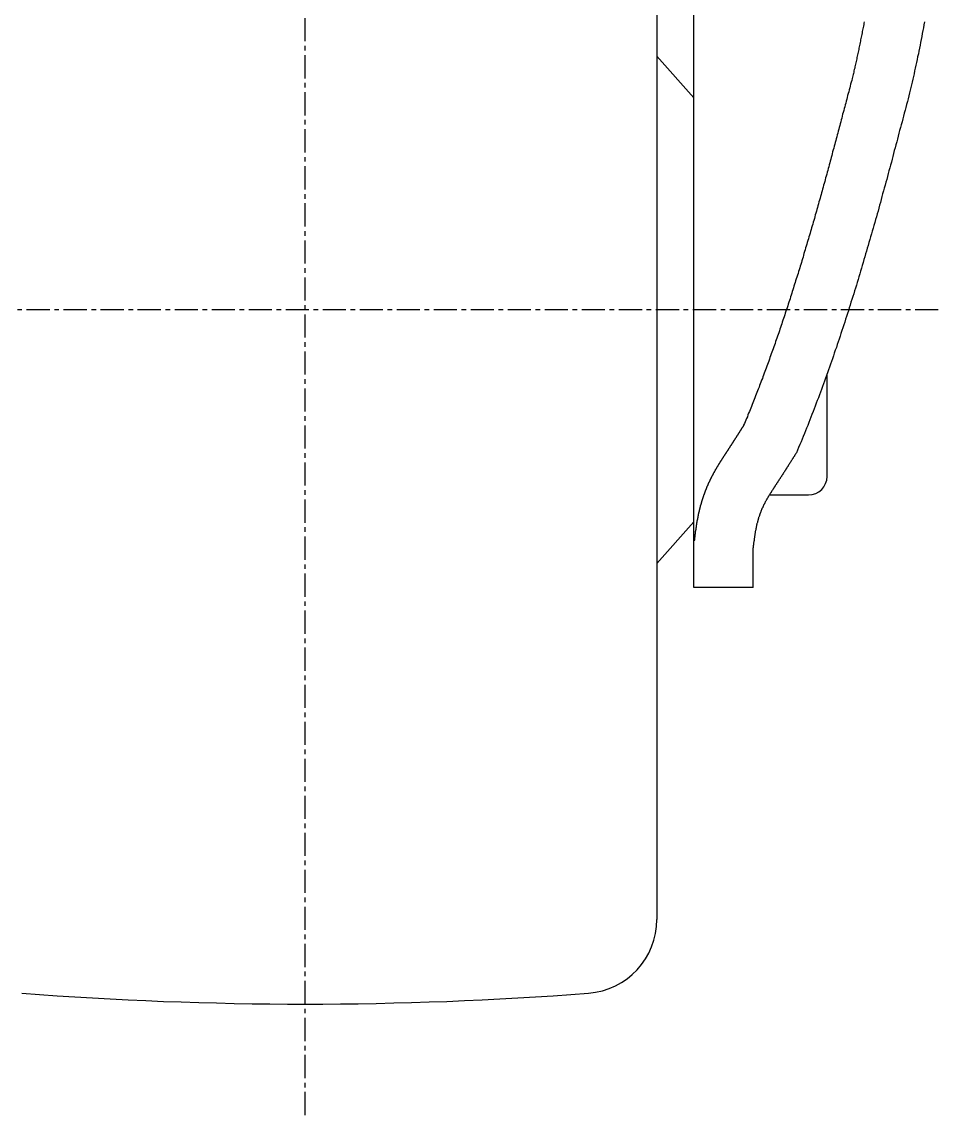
# Model space of a CAD drawing. Extents: x -2951 to -2664, y -670 to -222.
# Drawn here: x -2923.5 to -2874, y -511.7 to -452.6 of the extents above; entities that cross this region are included whole.
import ezdxf

# ---------------------------------------------------------------- set-up
doc = ezdxf.new("R2010")
doc.units = 0
doc.linetypes.add('CENTER', pattern=[2, 1.25, -0.25, 0.25, -0.25])
doc.layers.get('0').update_dxf_attribs({"linetype": 'CONTINUOUS'})
doc.layers.add('CENTER', color=1, linetype='CENTER')

msp = doc.modelspace()

# ---------------------------------------------------------------- linework, layer by layer
at = {"color": 7, "linetype": 'CONTINUOUS'}
for p, q in [((-2887.211, -483.196), (-2887.211, -403.796)), ((-2889.211, -435.271), (-2889.211, -501.121)), ((-2889.211, -454.496), (-2887.211, -456.746)), ((-2880.011, -477.196), (-2880.011, -471.655)), ((-2883.011, -478.196), (-2881.011, -478.196)), ((-2889.211, -481.896), (-2887.211, -479.646)), ((-2884.011, -483.196), (-2884.011, -481.056)), ((-2884.011, -483.196), (-2887.211, -483.196))]:
    msp.add_line(p, q, dxfattribs=at)
for points in [[(-2878, -452.641, 0), (-2878.02, -452.718, 0), (-2878.03, -452.794, 0), (-2878.05, -452.87, 0), (-2878.06, -452.946, 0), (-2878.08, -453.021, 0), (-2878.09, -453.097, 0), (-2878.11, -453.172, 0), (-2878.12, -453.247, 0), (-2878.14, -453.322, 0), (-2878.15, -453.397, 0), (-2878.17, -453.472, 0), (-2878.18, -453.547, 0), (-2878.2, -453.621, 0), (-2878.21, -453.695, 0), (-2878.23, -453.769, 0), (-2878.24, -453.843, 0), (-2878.26, -453.917, 0), (-2878.27, -453.991, 0), (-2878.29, -454.064, 0), (-2878.3, -454.137, 0), (-2878.32, -454.21, 0), (-2878.33, -454.283, 0), (-2878.35, -454.356, 0), (-2878.36, -454.429, 0), (-2878.38, -454.501, 0), (-2878.4, -454.573, 0), (-2878.41, -454.645, 0), (-2878.43, -454.717, 0), (-2878.44, -454.789, 0), (-2878.46, -454.86, 0), (-2878.48, -454.932, 0), (-2878.49, -455.003, 0), (-2878.51, -455.074, 0), (-2878.52, -455.145, 0), (-2878.54, -455.215, 0), (-2878.56, -455.286, 0), (-2878.57, -455.356, 0), (-2878.59, -455.426, 0), (-2878.61, -455.496, 0), (-2878.62, -455.566, 0), (-2878.64, -455.636, 0), (-2878.66, -455.705, 0)], [(-2874.75, -452.638, 0), (-2874.78, -452.799, 0), (-2874.81, -452.96, 0), (-2874.84, -453.12, 0), (-2874.87, -453.279, 0), (-2874.9, -453.438, 0), (-2874.93, -453.596, 0), (-2874.96, -453.753, 0), (-2874.99, -453.91, 0), (-2875.02, -454.067, 0), (-2875.05, -454.223, 0), (-2875.08, -454.378, 0), (-2875.12, -454.533, 0), (-2875.15, -454.687, 0), (-2875.18, -454.84, 0), (-2875.21, -454.993, 0), (-2875.25, -455.145, 0), (-2875.28, -455.297, 0), (-2875.31, -455.447, 0), (-2875.35, -455.598, 0), (-2875.38, -455.747, 0), (-2875.41, -455.896, 0), (-2875.45, -456.045, 0), (-2875.48, -456.192, 0), (-2875.52, -456.339, 0), (-2875.55, -456.486, 0)], [(-2878.66, -455.705, 0), (-2878.68, -455.807, 0), (-2878.71, -455.909, 0), (-2878.74, -456.011, 0), (-2878.76, -456.113, 0), (-2878.79, -456.215, 0), (-2878.82, -456.317, 0), (-2878.84, -456.419, 0), (-2878.87, -456.521, 0), (-2878.9, -456.622, 0), (-2878.92, -456.724, 0), (-2878.95, -456.826, 0), (-2878.98, -456.928, 0), (-2879, -457.029, 0), (-2879.03, -457.131, 0), (-2879.06, -457.233, 0), (-2879.08, -457.334, 0), (-2879.11, -457.436, 0), (-2879.14, -457.538, 0), (-2879.17, -457.639, 0), (-2879.19, -457.741, 0), (-2879.22, -457.842, 0), (-2879.25, -457.944, 0), (-2879.27, -458.045, 0), (-2879.3, -458.146, 0), (-2879.33, -458.248, 0), (-2879.35, -458.349, 0), (-2879.38, -458.45, 0), (-2879.41, -458.552, 0), (-2879.43, -458.653, 0), (-2879.46, -458.754, 0), (-2879.49, -458.855, 0), (-2879.52, -458.957, 0), (-2879.54, -459.058, 0), (-2879.57, -459.159, 0), (-2879.6, -459.26, 0), (-2879.62, -459.361, 0), (-2879.65, -459.462, 0), (-2879.68, -459.563, 0), (-2879.71, -459.664, 0), (-2879.73, -459.765, 0), (-2879.76, -459.865, 0), (-2879.79, -459.966, 0), (-2879.81, -460.067, 0), (-2879.84, -460.168, 0), (-2879.87, -460.268, 0), (-2879.9, -460.369, 0), (-2879.92, -460.47, 0), (-2879.95, -460.57, 0), (-2879.98, -460.671, 0), (-2880.01, -460.771, 0), (-2880.03, -460.872, 0), (-2880.06, -460.972, 0), (-2880.09, -461.073, 0), (-2880.12, -461.173, 0), (-2880.14, -461.273, 0), (-2880.17, -461.374, 0), (-2880.2, -461.474, 0), (-2880.23, -461.574, 0), (-2880.26, -461.674, 0), (-2880.28, -461.774, 0), (-2880.31, -461.874, 0), (-2880.34, -461.974, 0), (-2880.37, -462.074, 0), (-2880.39, -462.174, 0), (-2880.42, -462.274, 0), (-2880.45, -462.374, 0), (-2880.48, -462.474, 0), (-2880.51, -462.574, 0), (-2880.53, -462.674, 0), (-2880.56, -462.773, 0), (-2880.59, -462.873, 0), (-2880.62, -462.973, 0), (-2880.65, -463.072, 0), (-2880.68, -463.172, 0), (-2880.7, -463.271, 0), (-2880.73, -463.371, 0), (-2880.76, -463.47, 0), (-2880.79, -463.569, 0), (-2880.82, -463.669, 0), (-2880.85, -463.768, 0), (-2880.88, -463.867, 0), (-2880.91, -463.966, 0), (-2880.93, -464.065, 0), (-2880.96, -464.164, 0), (-2880.99, -464.263, 0), (-2881.02, -464.362, 0), (-2881.05, -464.461, 0), (-2881.08, -464.56, 0), (-2881.11, -464.659, 0), (-2881.14, -464.758, 0), (-2881.17, -464.857, 0), (-2881.2, -464.955, 0), (-2881.23, -465.054, 0), (-2881.26, -465.152, 0), (-2881.29, -465.251, 0), (-2881.31, -465.35, 0), (-2881.34, -465.448, 0), (-2881.37, -465.546, 0), (-2881.4, -465.645, 0), (-2881.43, -465.743, 0), (-2881.46, -465.841, 0), (-2881.49, -465.939, 0), (-2881.52, -466.037, 0), (-2881.55, -466.136, 0), (-2881.58, -466.234, 0), (-2881.61, -466.331, 0), (-2881.64, -466.429, 0), (-2881.68, -466.527, 0), (-2881.71, -466.625, 0), (-2881.74, -466.723, 0), (-2881.77, -466.82, 0), (-2881.8, -466.918, 0), (-2881.83, -467.016, 0), (-2881.86, -467.113, 0), (-2881.89, -467.211, 0), (-2881.92, -467.308, 0), (-2881.95, -467.405, 0), (-2881.98, -467.503, 0), (-2882.01, -467.6, 0), (-2882.05, -467.697, 0), (-2882.08, -467.794, 0), (-2882.11, -467.891, 0), (-2882.14, -467.988, 0), (-2882.17, -468.085, 0), (-2882.2, -468.182, 0), (-2882.24, -468.279, 0), (-2882.27, -468.376, 0), (-2882.3, -468.473, 0), (-2882.33, -468.569, 0), (-2882.36, -468.666, 0), (-2882.4, -468.762, 0), (-2882.43, -468.859, 0), (-2882.46, -468.955, 0), (-2882.49, -469.052, 0), (-2882.53, -469.148, 0), (-2882.56, -469.244, 0), (-2882.59, -469.34, 0), (-2882.62, -469.436, 0), (-2882.66, -469.532, 0), (-2882.69, -469.628, 0), (-2882.72, -469.724, 0), (-2882.76, -469.82, 0), (-2882.79, -469.916, 0), (-2882.82, -470.012, 0), (-2882.86, -470.107, 0), (-2882.89, -470.203, 0), (-2882.93, -470.299, 0), (-2882.96, -470.394, 0), (-2882.99, -470.489, 0), (-2883.03, -470.585, 0), (-2883.06, -470.68, 0), (-2883.1, -470.775, 0), (-2883.13, -470.87, 0), (-2883.16, -470.966, 0), (-2883.2, -471.061, 0), (-2883.23, -471.156, 0), (-2883.27, -471.25, 0), (-2883.3, -471.345, 0), (-2883.34, -471.44, 0), (-2883.37, -471.535, 0), (-2883.41, -471.629, 0), (-2883.44, -471.724, 0), (-2883.48, -471.818, 0), (-2883.51, -471.913, 0), (-2883.55, -472.007, 0), (-2883.59, -472.101, 0), (-2883.62, -472.196, 0), (-2883.66, -472.29, 0), (-2883.69, -472.384, 0), (-2883.73, -472.478, 0), (-2883.77, -472.572, 0), (-2883.8, -472.666, 0), (-2883.84, -472.759, 0), (-2883.88, -472.853, 0), (-2883.91, -472.947, 0), (-2883.95, -473.04, 0), (-2883.99, -473.134, 0), (-2884.02, -473.227, 0), (-2884.06, -473.321, 0), (-2884.1, -473.414, 0), (-2884.14, -473.507, 0), (-2884.17, -473.6, 0), (-2884.21, -473.693, 0), (-2884.25, -473.786, 0), (-2884.29, -473.879, 0), (-2884.32, -473.972, 0), (-2884.36, -474.065, 0), (-2884.4, -474.157, 0), (-2884.44, -474.25, 0), (-2884.48, -474.343, 0), (-2884.52, -474.435, 0)], [(-2875.55, -456.486, 0), (-2875.59, -456.641, 0), (-2875.63, -456.797, 0), (-2875.67, -456.953, 0), (-2875.72, -457.109, 0), (-2875.76, -457.265, 0), (-2875.8, -457.42, 0), (-2875.84, -457.576, 0), (-2875.88, -457.732, 0), (-2875.92, -457.888, 0), (-2875.96, -458.044, 0), (-2876, -458.199, 0), (-2876.04, -458.355, 0), (-2876.09, -458.511, 0), (-2876.13, -458.666, 0), (-2876.17, -458.822, 0), (-2876.21, -458.978, 0), (-2876.25, -459.134, 0), (-2876.29, -459.289, 0), (-2876.33, -459.445, 0), (-2876.38, -459.6, 0), (-2876.42, -459.756, 0), (-2876.46, -459.912, 0), (-2876.5, -460.067, 0), (-2876.54, -460.223, 0), (-2876.58, -460.378, 0), (-2876.63, -460.534, 0), (-2876.67, -460.689, 0), (-2876.71, -460.844, 0), (-2876.75, -461, 0), (-2876.79, -461.155, 0), (-2876.84, -461.311, 0), (-2876.88, -461.466, 0), (-2876.92, -461.621, 0), (-2876.96, -461.776, 0), (-2877.01, -461.932, 0), (-2877.05, -462.087, 0), (-2877.09, -462.242, 0), (-2877.13, -462.397, 0), (-2877.18, -462.552, 0), (-2877.22, -462.707, 0), (-2877.26, -462.862, 0), (-2877.31, -463.017, 0), (-2877.35, -463.172, 0), (-2877.39, -463.327, 0), (-2877.44, -463.481, 0), (-2877.48, -463.636, 0), (-2877.53, -463.791, 0), (-2877.57, -463.945, 0), (-2877.61, -464.1, 0), (-2877.66, -464.255, 0), (-2877.7, -464.409, 0), (-2877.75, -464.564, 0), (-2877.79, -464.718, 0), (-2877.84, -464.872, 0), (-2877.88, -465.027, 0), (-2877.93, -465.181, 0), (-2877.97, -465.335, 0), (-2878.02, -465.489, 0), (-2878.06, -465.643, 0), (-2878.11, -465.797, 0), (-2878.15, -465.951, 0), (-2878.2, -466.105, 0), (-2878.25, -466.259, 0), (-2878.29, -466.412, 0), (-2878.34, -466.566, 0), (-2878.39, -466.72, 0), (-2878.43, -466.873, 0), (-2878.48, -467.027, 0), (-2878.53, -467.18, 0), (-2878.57, -467.333, 0), (-2878.62, -467.487, 0), (-2878.67, -467.64, 0), (-2878.72, -467.793, 0), (-2878.77, -467.946, 0), (-2878.81, -468.099, 0), (-2878.86, -468.252, 0), (-2878.91, -468.405, 0), (-2878.96, -468.557, 0), (-2879.01, -468.71, 0), (-2879.06, -468.863, 0), (-2879.11, -469.015, 0), (-2879.16, -469.168, 0), (-2879.21, -469.32, 0), (-2879.26, -469.472, 0), (-2879.31, -469.624, 0), (-2879.36, -469.776, 0), (-2879.41, -469.928, 0), (-2879.46, -470.08, 0), (-2879.51, -470.232, 0), (-2879.57, -470.384, 0), (-2879.62, -470.535, 0), (-2879.67, -470.687, 0), (-2879.72, -470.838, 0), (-2879.78, -470.989, 0), (-2879.83, -471.141, 0), (-2879.88, -471.292, 0), (-2879.94, -471.443, 0), (-2879.99, -471.594, 0), (-2880.04, -471.745, 0), (-2880.1, -471.895, 0), (-2880.15, -472.046, 0), (-2880.21, -472.196, 0), (-2880.26, -472.347, 0), (-2880.32, -472.497, 0), (-2880.37, -472.647, 0), (-2880.43, -472.798, 0), (-2880.48, -472.948, 0), (-2880.54, -473.097, 0), (-2880.6, -473.247, 0), (-2880.65, -473.397, 0), (-2880.71, -473.546, 0), (-2880.77, -473.696, 0), (-2880.83, -473.845, 0), (-2880.89, -473.994, 0), (-2880.94, -474.143, 0), (-2881, -474.292, 0), (-2881.06, -474.441, 0), (-2881.12, -474.59, 0), (-2881.18, -474.739, 0), (-2881.24, -474.887, 0), (-2881.3, -475.035, 0), (-2881.36, -475.184, 0), (-2881.42, -475.332, 0), (-2881.49, -475.48, 0), (-2881.55, -475.628, 0), (-2881.61, -475.775, 0), (-2881.67, -475.923, 0)], [(-2884.52, -474.435, 0), (-2884.52, -474.442, 0), (-2884.53, -474.449, 0), (-2884.53, -474.457, 0), (-2884.54, -474.464, 0), (-2884.54, -474.471, 0), (-2884.54, -474.478, 0), (-2884.55, -474.485, 0), (-2884.55, -474.492, 0), (-2884.56, -474.5, 0), (-2884.56, -474.507, 0), (-2884.57, -474.514, 0), (-2884.57, -474.521, 0), (-2884.58, -474.528, 0), (-2884.58, -474.535, 0), (-2884.59, -474.542, 0), (-2884.59, -474.549, 0), (-2884.59, -474.557, 0), (-2884.6, -474.564, 0), (-2884.6, -474.571, 0), (-2884.61, -474.578, 0), (-2884.61, -474.585, 0), (-2884.62, -474.592, 0), (-2884.62, -474.599, 0), (-2884.63, -474.606, 0), (-2884.63, -474.614, 0), (-2884.63, -474.621, 0), (-2884.64, -474.628, 0), (-2884.64, -474.635, 0), (-2884.65, -474.642, 0), (-2884.65, -474.649, 0), (-2884.66, -474.656, 0), (-2884.66, -474.663, 0), (-2884.67, -474.671, 0), (-2884.67, -474.678, 0), (-2884.68, -474.685, 0), (-2884.68, -474.692, 0), (-2884.68, -474.699, 0), (-2884.69, -474.706, 0), (-2884.69, -474.713, 0), (-2884.7, -474.72, 0), (-2884.7, -474.727, 0), (-2884.71, -474.734, 0), (-2884.71, -474.742, 0), (-2884.72, -474.749, 0), (-2884.72, -474.756, 0), (-2884.72, -474.763, 0), (-2884.73, -474.77, 0), (-2884.73, -474.777, 0), (-2884.74, -474.784, 0), (-2884.74, -474.791, 0), (-2884.75, -474.798, 0), (-2884.75, -474.805, 0), (-2884.76, -474.812, 0), (-2884.76, -474.819, 0), (-2884.77, -474.827, 0), (-2884.77, -474.834, 0), (-2884.77, -474.841, 0), (-2884.78, -474.848, 0), (-2884.78, -474.855, 0), (-2884.79, -474.862, 0), (-2884.79, -474.869, 0), (-2884.8, -474.876, 0), (-2884.8, -474.883, 0), (-2884.81, -474.89, 0), (-2884.81, -474.897, 0), (-2884.81, -474.904, 0), (-2884.82, -474.911, 0), (-2884.82, -474.918, 0), (-2884.83, -474.925, 0), (-2884.83, -474.933, 0), (-2884.84, -474.94, 0), (-2884.84, -474.947, 0), (-2884.85, -474.954, 0), (-2884.85, -474.961, 0), (-2884.86, -474.968, 0), (-2884.86, -474.975, 0), (-2884.86, -474.982, 0), (-2884.87, -474.989, 0), (-2884.87, -474.996, 0), (-2884.88, -475.003, 0), (-2884.88, -475.01, 0), (-2884.89, -475.017, 0), (-2884.89, -475.024, 0), (-2884.9, -475.031, 0), (-2884.9, -475.038, 0), (-2884.9, -475.045, 0), (-2884.91, -475.052, 0), (-2884.91, -475.059, 0), (-2884.92, -475.066, 0), (-2884.92, -475.073, 0), (-2884.93, -475.08, 0), (-2884.93, -475.087, 0), (-2884.94, -475.094, 0), (-2884.94, -475.101, 0), (-2884.94, -475.108, 0), (-2884.95, -475.115, 0), (-2884.95, -475.122, 0), (-2884.96, -475.129, 0), (-2884.96, -475.136, 0), (-2884.97, -475.143, 0), (-2884.97, -475.151, 0), (-2884.98, -475.158, 0), (-2884.98, -475.165, 0), (-2884.99, -475.172, 0), (-2884.99, -475.179, 0), (-2884.99, -475.186, 0), (-2885, -475.193, 0), (-2885, -475.2, 0), (-2885.01, -475.207, 0), (-2885.01, -475.214, 0), (-2885.02, -475.221, 0), (-2885.02, -475.227, 0), (-2885.03, -475.234, 0), (-2885.03, -475.241, 0), (-2885.03, -475.248, 0), (-2885.04, -475.255, 0), (-2885.04, -475.262, 0), (-2885.05, -475.269, 0), (-2885.05, -475.276, 0), (-2885.06, -475.283, 0), (-2885.06, -475.29, 0), (-2885.07, -475.297, 0), (-2885.07, -475.304, 0), (-2885.07, -475.311, 0), (-2885.08, -475.318, 0), (-2885.08, -475.325, 0), (-2885.09, -475.332, 0), (-2885.09, -475.339, 0), (-2885.1, -475.346, 0), (-2885.1, -475.353, 0), (-2885.11, -475.36, 0), (-2885.11, -475.367, 0), (-2885.12, -475.374, 0), (-2885.12, -475.381, 0), (-2885.12, -475.388, 0), (-2885.13, -475.395, 0), (-2885.13, -475.402, 0), (-2885.14, -475.409, 0), (-2885.14, -475.416, 0), (-2885.15, -475.423, 0), (-2885.15, -475.43, 0), (-2885.16, -475.437, 0), (-2885.16, -475.443, 0), (-2885.16, -475.45, 0), (-2885.17, -475.457, 0), (-2885.17, -475.464, 0), (-2885.18, -475.471, 0), (-2885.18, -475.478, 0), (-2885.19, -475.485, 0), (-2885.19, -475.492, 0), (-2885.2, -475.499, 0), (-2885.2, -475.506, 0), (-2885.2, -475.513, 0), (-2885.21, -475.52, 0), (-2885.21, -475.527, 0), (-2885.22, -475.534, 0), (-2885.22, -475.541, 0), (-2885.23, -475.547, 0), (-2885.23, -475.554, 0), (-2885.24, -475.561, 0), (-2885.24, -475.568, 0), (-2885.24, -475.575, 0), (-2885.25, -475.582, 0), (-2885.25, -475.589, 0), (-2885.26, -475.596, 0), (-2885.26, -475.603, 0), (-2885.27, -475.61, 0), (-2885.27, -475.617, 0), (-2885.28, -475.623, 0), (-2885.28, -475.63, 0), (-2885.28, -475.637, 0), (-2885.29, -475.644, 0), (-2885.29, -475.651, 0), (-2885.3, -475.658, 0), (-2885.3, -475.665, 0), (-2885.31, -475.672, 0), (-2885.31, -475.679, 0), (-2885.32, -475.686, 0), (-2885.32, -475.692, 0), (-2885.33, -475.699, 0), (-2885.33, -475.706, 0), (-2885.33, -475.713, 0), (-2885.34, -475.72, 0), (-2885.34, -475.727, 0), (-2885.35, -475.734, 0), (-2885.35, -475.741, 0), (-2885.36, -475.747, 0), (-2885.36, -475.754, 0), (-2885.37, -475.761, 0), (-2885.37, -475.768, 0), (-2885.37, -475.775, 0), (-2885.38, -475.782, 0), (-2885.38, -475.789, 0), (-2885.39, -475.796, 0), (-2885.39, -475.802, 0), (-2885.4, -475.809, 0), (-2885.4, -475.816, 0), (-2885.41, -475.823, 0), (-2885.41, -475.83, 0), (-2885.41, -475.837, 0), (-2885.42, -475.844, 0), (-2885.42, -475.85, 0), (-2885.43, -475.857, 0), (-2885.43, -475.864, 0), (-2885.44, -475.871, 0), (-2885.44, -475.878, 0), (-2885.45, -475.885, 0), (-2885.45, -475.892, 0), (-2885.46, -475.899, 0), (-2885.46, -475.906, 0), (-2885.46, -475.913, 0), (-2885.47, -475.92, 0), (-2885.47, -475.927, 0), (-2885.48, -475.934, 0), (-2885.48, -475.942, 0), (-2885.49, -475.949, 0), (-2885.49, -475.956, 0), (-2885.5, -475.963, 0), (-2885.5, -475.97, 0), (-2885.51, -475.978, 0), (-2885.51, -475.985, 0), (-2885.52, -475.992, 0), (-2885.52, -476, 0), (-2885.53, -476.007, 0), (-2885.53, -476.015, 0), (-2885.54, -476.022, 0), (-2885.54, -476.03, 0), (-2885.55, -476.037, 0), (-2885.55, -476.045, 0), (-2885.56, -476.052, 0), (-2885.56, -476.06, 0), (-2885.57, -476.068, 0), (-2885.57, -476.075, 0), (-2885.58, -476.083, 0), (-2885.58, -476.091, 0), (-2885.59, -476.098, 0), (-2885.59, -476.106, 0), (-2885.6, -476.114, 0), (-2885.6, -476.122, 0), (-2885.61, -476.13, 0), (-2885.61, -476.138, 0), (-2885.62, -476.146, 0), (-2885.62, -476.154, 0), (-2885.63, -476.162, 0), (-2885.63, -476.17, 0), (-2885.64, -476.178, 0), (-2885.64, -476.186, 0), (-2885.65, -476.194, 0), (-2885.65, -476.202, 0), (-2885.66, -476.21, 0), (-2885.66, -476.219, 0), (-2885.67, -476.227, 0), (-2885.67, -476.235, 0), (-2885.68, -476.244, 0), (-2885.68, -476.252, 0), (-2885.69, -476.26, 0), (-2885.7, -476.269, 0), (-2885.7, -476.277, 0), (-2885.71, -476.286, 0), (-2885.71, -476.295, 0), (-2885.72, -476.303, 0), (-2885.72, -476.312, 0), (-2885.73, -476.32, 0), (-2885.73, -476.329, 0), (-2885.74, -476.338, 0), (-2885.75, -476.347, 0), (-2885.75, -476.355, 0), (-2885.76, -476.364, 0), (-2885.76, -476.373, 0), (-2885.77, -476.382, 0), (-2885.77, -476.391, 0), (-2885.78, -476.4, 0), (-2885.78, -476.409, 0), (-2885.79, -476.418, 0), (-2885.8, -476.427, 0), (-2885.8, -476.436, 0), (-2885.81, -476.446, 0), (-2885.81, -476.455, 0), (-2885.82, -476.464, 0), (-2885.82, -476.473, 0), (-2885.83, -476.483, 0), (-2885.84, -476.492, 0), (-2885.84, -476.501, 0), (-2885.85, -476.511, 0), (-2885.85, -476.52, 0), (-2885.86, -476.53, 0), (-2885.87, -476.539, 0), (-2885.87, -476.549, 0), (-2885.88, -476.558, 0), (-2885.88, -476.568, 0), (-2885.89, -476.578, 0), (-2885.89, -476.587, 0), (-2885.9, -476.597, 0), (-2885.91, -476.607, 0), (-2885.91, -476.617, 0), (-2885.92, -476.626, 0), (-2885.92, -476.636, 0), (-2885.93, -476.646, 0), (-2885.94, -476.656, 0), (-2885.94, -476.666, 0), (-2885.95, -476.676, 0), (-2885.95, -476.686, 0), (-2885.96, -476.696, 0), (-2885.97, -476.707, 0), (-2885.97, -476.717, 0), (-2885.98, -476.727, 0), (-2885.98, -476.737, 0), (-2885.99, -476.748, 0), (-2886, -476.758, 0), (-2886, -476.768, 0), (-2886.01, -476.779, 0), (-2886.01, -476.789, 0), (-2886.02, -476.8, 0), (-2886.03, -476.81, 0), (-2886.03, -476.821, 0), (-2886.04, -476.831, 0), (-2886.05, -476.842, 0), (-2886.05, -476.853, 0), (-2886.06, -476.863, 0), (-2886.06, -476.874, 0), (-2886.07, -476.885, 0), (-2886.08, -476.896, 0), (-2886.08, -476.907, 0), (-2886.09, -476.918, 0), (-2886.09, -476.929, 0), (-2886.1, -476.94, 0), (-2886.11, -476.951, 0), (-2886.11, -476.962, 0), (-2886.12, -476.973, 0), (-2886.12, -476.984, 0), (-2886.13, -476.995, 0), (-2886.14, -477.007, 0), (-2886.14, -477.018, 0), (-2886.15, -477.029, 0), (-2886.16, -477.041, 0), (-2886.16, -477.052, 0), (-2886.17, -477.063, 0), (-2886.17, -477.075, 0), (-2886.18, -477.087, 0), (-2886.19, -477.098, 0), (-2886.19, -477.11, 0), (-2886.2, -477.121, 0), (-2886.21, -477.133, 0), (-2886.21, -477.145, 0), (-2886.22, -477.157, 0), (-2886.22, -477.169, 0), (-2886.23, -477.18, 0), (-2886.24, -477.192, 0), (-2886.24, -477.204, 0), (-2886.25, -477.216, 0), (-2886.25, -477.228, 0), (-2886.26, -477.24, 0), (-2886.27, -477.253, 0), (-2886.27, -477.265, 0), (-2886.28, -477.277, 0), (-2886.29, -477.289, 0), (-2886.29, -477.302, 0), (-2886.3, -477.314, 0), (-2886.3, -477.326, 0), (-2886.31, -477.339, 0), (-2886.32, -477.351, 0), (-2886.32, -477.364, 0), (-2886.33, -477.376, 0), (-2886.34, -477.389, 0), (-2886.34, -477.402, 0), (-2886.35, -477.414, 0), (-2886.35, -477.427, 0), (-2886.36, -477.44, 0), (-2886.37, -477.453, 0), (-2886.37, -477.466, 0), (-2886.38, -477.479, 0), (-2886.38, -477.492, 0), (-2886.39, -477.505, 0), (-2886.4, -477.518, 0), (-2886.4, -477.531, 0), (-2886.41, -477.544, 0), (-2886.41, -477.557, 0), (-2886.42, -477.57, 0), (-2886.43, -477.584, 0), (-2886.43, -477.597, 0), (-2886.44, -477.61, 0), (-2886.44, -477.624, 0), (-2886.45, -477.637, 0), (-2886.46, -477.651, 0), (-2886.46, -477.664, 0), (-2886.47, -477.678, 0), (-2886.47, -477.691, 0), (-2886.48, -477.705, 0), (-2886.49, -477.718, 0), (-2886.49, -477.732, 0), (-2886.5, -477.746, 0), (-2886.5, -477.759, 0), (-2886.51, -477.773, 0), (-2886.51, -477.786, 0), (-2886.52, -477.8, 0), (-2886.53, -477.814, 0), (-2886.53, -477.827, 0), (-2886.54, -477.841, 0), (-2886.54, -477.855, 0), (-2886.55, -477.868, 0), (-2886.55, -477.882, 0), (-2886.56, -477.895, 0), (-2886.56, -477.909, 0), (-2886.57, -477.923, 0), (-2886.58, -477.936, 0), (-2886.58, -477.95, 0), (-2886.59, -477.963, 0), (-2886.59, -477.977, 0), (-2886.6, -477.99, 0), (-2886.6, -478.004, 0), (-2886.61, -478.017, 0), (-2886.61, -478.031, 0), (-2886.62, -478.044, 0), (-2886.62, -478.058, 0), (-2886.63, -478.071, 0), (-2886.63, -478.085, 0), (-2886.64, -478.098, 0), (-2886.64, -478.112, 0), (-2886.65, -478.125, 0), (-2886.65, -478.138, 0), (-2886.66, -478.152, 0), (-2886.66, -478.165, 0), (-2886.67, -478.179, 0), (-2886.67, -478.192, 0), (-2886.68, -478.206, 0), (-2886.68, -478.219, 0), (-2886.68, -478.232, 0), (-2886.69, -478.246, 0), (-2886.69, -478.259, 0), (-2886.7, -478.273, 0), (-2886.7, -478.286, 0), (-2886.71, -478.299, 0), (-2886.71, -478.313, 0), (-2886.72, -478.326, 0), (-2886.72, -478.339, 0), (-2886.73, -478.353, 0), (-2886.73, -478.366, 0), (-2886.73, -478.379, 0), (-2886.74, -478.393, 0), (-2886.74, -478.406, 0), (-2886.75, -478.419, 0), (-2886.75, -478.433, 0), (-2886.76, -478.446, 0), (-2886.76, -478.459, 0), (-2886.76, -478.472, 0), (-2886.77, -478.486, 0), (-2886.77, -478.499, 0), (-2886.78, -478.512, 0), (-2886.78, -478.525, 0), (-2886.78, -478.539, 0), (-2886.79, -478.552, 0), (-2886.79, -478.565, 0), (-2886.8, -478.578, 0), (-2886.8, -478.591, 0), (-2886.8, -478.605, 0), (-2886.81, -478.618, 0), (-2886.81, -478.631, 0), (-2886.82, -478.644, 0), (-2886.82, -478.657, 0), (-2886.82, -478.67, 0), (-2886.83, -478.684, 0), (-2886.83, -478.697, 0), (-2886.83, -478.71, 0), (-2886.84, -478.723, 0), (-2886.84, -478.736, 0), (-2886.85, -478.749, 0), (-2886.85, -478.762, 0), (-2886.85, -478.775, 0), (-2886.86, -478.788, 0), (-2886.86, -478.801, 0), (-2886.86, -478.815, 0), (-2886.87, -478.828, 0), (-2886.87, -478.841, 0), (-2886.87, -478.854, 0), (-2886.88, -478.867, 0), (-2886.88, -478.88, 0), (-2886.88, -478.893, 0), (-2886.89, -478.906, 0), (-2886.89, -478.919, 0), (-2886.89, -478.932, 0), (-2886.9, -478.945, 0), (-2886.9, -478.958, 0), (-2886.9, -478.971, 0), (-2886.91, -478.983, 0), (-2886.91, -478.996, 0), (-2886.91, -479.009, 0), (-2886.92, -479.022, 0), (-2886.92, -479.035, 0), (-2886.92, -479.048, 0), (-2886.93, -479.061, 0), (-2886.93, -479.074, 0), (-2886.93, -479.087, 0), (-2886.93, -479.099, 0), (-2886.94, -479.112, 0), (-2886.94, -479.125, 0), (-2886.94, -479.138, 0), (-2886.95, -479.151, 0), (-2886.95, -479.164, 0), (-2886.95, -479.176, 0), (-2886.95, -479.189, 0), (-2886.96, -479.202, 0), (-2886.96, -479.215, 0), (-2886.96, -479.227, 0), (-2886.97, -479.24, 0), (-2886.97, -479.253, 0), (-2886.97, -479.265, 0), (-2886.97, -479.278, 0), (-2886.98, -479.291, 0), (-2886.98, -479.303, 0), (-2886.98, -479.316, 0), (-2886.98, -479.328, 0), (-2886.99, -479.341, 0), (-2886.99, -479.353, 0), (-2886.99, -479.366, 0), (-2886.99, -479.378, 0), (-2887, -479.39, 0), (-2887, -479.403, 0), (-2887, -479.415, 0), (-2887, -479.427, 0), (-2887.01, -479.439, 0), (-2887.01, -479.452, 0), (-2887.01, -479.464, 0), (-2887.01, -479.476, 0), (-2887.02, -479.488, 0), (-2887.02, -479.5, 0), (-2887.02, -479.512, 0), (-2887.02, -479.524, 0), (-2887.03, -479.536, 0), (-2887.03, -479.548, 0), (-2887.03, -479.56, 0), (-2887.03, -479.572, 0), (-2887.03, -479.584, 0), (-2887.04, -479.596, 0), (-2887.04, -479.608, 0), (-2887.04, -479.619, 0), (-2887.04, -479.631, 0), (-2887.05, -479.643, 0), (-2887.05, -479.655, 0), (-2887.05, -479.666, 0), (-2887.05, -479.678, 0), (-2887.05, -479.69, 0), (-2887.06, -479.701, 0), (-2887.06, -479.713, 0), (-2887.06, -479.724, 0), (-2887.06, -479.736, 0), (-2887.06, -479.747, 0), (-2887.06, -479.759, 0), (-2887.07, -479.77, 0), (-2887.07, -479.781, 0), (-2887.07, -479.793, 0), (-2887.07, -479.804, 0), (-2887.07, -479.815, 0), (-2887.08, -479.826, 0), (-2887.08, -479.838, 0), (-2887.08, -479.849, 0), (-2887.08, -479.86, 0), (-2887.08, -479.871, 0), (-2887.08, -479.882, 0), (-2887.09, -479.893, 0), (-2887.09, -479.904, 0), (-2887.09, -479.915, 0), (-2887.09, -479.926, 0), (-2887.09, -479.937, 0), (-2887.09, -479.948, 0), (-2887.1, -479.959, 0), (-2887.1, -479.97, 0), (-2887.1, -479.981, 0), (-2887.1, -479.991, 0), (-2887.1, -480.002, 0), (-2887.1, -480.013, 0), (-2887.11, -480.024, 0), (-2887.11, -480.034, 0), (-2887.11, -480.045, 0), (-2887.11, -480.055, 0), (-2887.11, -480.066, 0), (-2887.11, -480.077, 0), (-2887.11, -480.087, 0), (-2887.12, -480.098, 0), (-2887.12, -480.108, 0), (-2887.12, -480.118, 0), (-2887.12, -480.129, 0), (-2887.12, -480.139, 0), (-2887.12, -480.149, 0), (-2887.12, -480.16, 0), (-2887.13, -480.17, 0), (-2887.13, -480.18, 0), (-2887.13, -480.19, 0), (-2887.13, -480.201, 0), (-2887.13, -480.211, 0), (-2887.13, -480.221, 0), (-2887.13, -480.231, 0), (-2887.14, -480.241, 0), (-2887.14, -480.251, 0), (-2887.14, -480.261, 0), (-2887.14, -480.271, 0), (-2887.14, -480.281, 0), (-2887.14, -480.29, 0), (-2887.14, -480.3, 0), (-2887.14, -480.31, 0), (-2887.15, -480.32, 0), (-2887.15, -480.33, 0), (-2887.15, -480.339, 0), (-2887.15, -480.349, 0), (-2887.15, -480.359, 0), (-2887.15, -480.368, 0), (-2887.15, -480.378, 0), (-2887.15, -480.387, 0), (-2887.16, -480.397, 0), (-2887.16, -480.406, 0), (-2887.16, -480.416, 0), (-2887.16, -480.425, 0), (-2887.16, -480.435, 0), (-2887.16, -480.444, 0), (-2887.16, -480.453, 0), (-2887.16, -480.463, 0), (-2887.16, -480.472, 0), (-2887.17, -480.481, 0), (-2887.17, -480.49, 0), (-2887.17, -480.499, 0), (-2887.17, -480.509, 0), (-2887.17, -480.518, 0), (-2887.17, -480.527, 0), (-2887.17, -480.536, 0), (-2887.17, -480.545, 0), (-2887.17, -480.554, 0), (-2887.18, -480.563, 0), (-2887.18, -480.571, 0), (-2887.18, -480.58, 0), (-2887.18, -480.589, 0), (-2887.18, -480.598, 0), (-2887.18, -480.607, 0), (-2887.18, -480.615, 0), (-2887.18, -480.624, 0), (-2887.18, -480.633, 0), (-2887.18, -480.641, 0), (-2887.19, -480.65, 0), (-2887.19, -480.659, 0), (-2887.19, -480.667, 0), (-2887.19, -480.676, 0)], [(-2881.67, -475.923, 0), (-2881.69, -475.945, 0), (-2881.7, -475.966, 0), (-2881.71, -475.988, 0), (-2881.73, -476.009, 0), (-2881.74, -476.031, 0), (-2881.75, -476.053, 0), (-2881.77, -476.074, 0), (-2881.78, -476.096, 0), (-2881.79, -476.118, 0), (-2881.81, -476.139, 0), (-2881.82, -476.161, 0), (-2881.84, -476.183, 0), (-2881.85, -476.204, 0), (-2881.86, -476.226, 0), (-2881.88, -476.247, 0), (-2881.89, -476.269, 0), (-2881.9, -476.291, 0), (-2881.92, -476.312, 0), (-2881.93, -476.334, 0), (-2881.95, -476.356, 0), (-2881.96, -476.377, 0), (-2881.97, -476.399, 0), (-2881.99, -476.421, 0), (-2882, -476.442, 0), (-2882.01, -476.464, 0), (-2882.03, -476.485, 0), (-2882.04, -476.507, 0), (-2882.06, -476.529, 0), (-2882.07, -476.55, 0), (-2882.08, -476.572, 0), (-2882.1, -476.594, 0), (-2882.11, -476.615, 0), (-2882.12, -476.637, 0), (-2882.14, -476.658, 0), (-2882.15, -476.68, 0), (-2882.17, -476.702, 0), (-2882.18, -476.723, 0), (-2882.19, -476.745, 0), (-2882.21, -476.767, 0), (-2882.22, -476.788, 0), (-2882.23, -476.81, 0), (-2882.25, -476.831, 0), (-2882.26, -476.853, 0), (-2882.28, -476.875, 0), (-2882.29, -476.896, 0), (-2882.3, -476.918, 0), (-2882.32, -476.939, 0), (-2882.33, -476.961, 0), (-2882.35, -476.983, 0), (-2882.36, -477.004, 0), (-2882.37, -477.026, 0), (-2882.39, -477.047, 0), (-2882.4, -477.069, 0), (-2882.41, -477.091, 0), (-2882.43, -477.112, 0), (-2882.44, -477.134, 0), (-2882.46, -477.155, 0), (-2882.47, -477.177, 0), (-2882.48, -477.199, 0), (-2882.5, -477.22, 0), (-2882.51, -477.242, 0), (-2882.53, -477.263, 0), (-2882.54, -477.285, 0), (-2882.55, -477.307, 0), (-2882.57, -477.328, 0), (-2882.58, -477.35, 0), (-2882.6, -477.371, 0), (-2882.61, -477.393, 0), (-2882.62, -477.414, 0), (-2882.64, -477.436, 0), (-2882.65, -477.458, 0), (-2882.67, -477.479, 0), (-2882.68, -477.501, 0), (-2882.69, -477.522, 0), (-2882.71, -477.544, 0), (-2882.72, -477.565, 0), (-2882.74, -477.587, 0), (-2882.75, -477.609, 0), (-2882.76, -477.63, 0), (-2882.78, -477.652, 0), (-2882.79, -477.673, 0), (-2882.81, -477.695, 0), (-2882.82, -477.716, 0), (-2882.83, -477.738, 0), (-2882.85, -477.759, 0), (-2882.86, -477.781, 0), (-2882.88, -477.803, 0), (-2882.89, -477.824, 0), (-2882.9, -477.846, 0), (-2882.92, -477.867, 0), (-2882.93, -477.889, 0), (-2882.95, -477.911, 0), (-2882.96, -477.932, 0), (-2882.97, -477.954, 0), (-2882.99, -477.975, 0), (-2883, -477.997, 0), (-2883.02, -478.019, 0), (-2883.03, -478.041, 0), (-2883.04, -478.062, 0), (-2883.06, -478.084, 0), (-2883.07, -478.106, 0), (-2883.09, -478.128, 0), (-2883.1, -478.149, 0), (-2883.11, -478.171, 0), (-2883.13, -478.193, 0), (-2883.14, -478.215, 0), (-2883.15, -478.237, 0), (-2883.17, -478.259, 0), (-2883.18, -478.281, 0), (-2883.19, -478.303, 0), (-2883.21, -478.325, 0), (-2883.22, -478.347, 0), (-2883.23, -478.369, 0), (-2883.24, -478.391, 0), (-2883.26, -478.414, 0), (-2883.27, -478.436, 0), (-2883.28, -478.458, 0), (-2883.3, -478.48, 0), (-2883.31, -478.503, 0), (-2883.32, -478.525, 0), (-2883.33, -478.548, 0), (-2883.35, -478.57, 0), (-2883.36, -478.593, 0), (-2883.37, -478.615, 0), (-2883.38, -478.638, 0), (-2883.39, -478.661, 0), (-2883.4, -478.683, 0), (-2883.42, -478.706, 0), (-2883.43, -478.729, 0), (-2883.44, -478.752, 0), (-2883.45, -478.775, 0), (-2883.46, -478.798, 0), (-2883.47, -478.821, 0), (-2883.48, -478.844, 0), (-2883.49, -478.868, 0), (-2883.51, -478.891, 0), (-2883.52, -478.914, 0), (-2883.53, -478.938, 0), (-2883.54, -478.961, 0), (-2883.55, -478.985, 0), (-2883.56, -479.008, 0), (-2883.57, -479.032, 0), (-2883.58, -479.055, 0), (-2883.59, -479.079, 0), (-2883.6, -479.103, 0), (-2883.6, -479.127, 0), (-2883.61, -479.151, 0), (-2883.62, -479.175, 0), (-2883.63, -479.199, 0), (-2883.64, -479.223, 0), (-2883.65, -479.247, 0), (-2883.66, -479.272, 0), (-2883.67, -479.296, 0), (-2883.67, -479.32, 0), (-2883.68, -479.345, 0), (-2883.69, -479.369, 0), (-2883.7, -479.393, 0), (-2883.71, -479.418, 0), (-2883.71, -479.442, 0), (-2883.72, -479.467, 0), (-2883.73, -479.492, 0), (-2883.74, -479.516, 0), (-2883.74, -479.541, 0), (-2883.75, -479.566, 0), (-2883.76, -479.59, 0), (-2883.76, -479.615, 0), (-2883.77, -479.64, 0), (-2883.78, -479.665, 0), (-2883.78, -479.69, 0), (-2883.79, -479.715, 0), (-2883.8, -479.74, 0), (-2883.8, -479.765, 0), (-2883.81, -479.79, 0), (-2883.82, -479.815, 0), (-2883.82, -479.84, 0), (-2883.83, -479.865, 0), (-2883.83, -479.89, 0), (-2883.84, -479.915, 0), (-2883.84, -479.94, 0), (-2883.85, -479.965, 0), (-2883.85, -479.99, 0), (-2883.86, -480.016, 0), (-2883.86, -480.041, 0), (-2883.87, -480.066, 0), (-2883.87, -480.091, 0), (-2883.88, -480.116, 0), (-2883.88, -480.142, 0), (-2883.89, -480.167, 0), (-2883.89, -480.192, 0), (-2883.9, -480.217, 0), (-2883.9, -480.243, 0), (-2883.9, -480.268, 0), (-2883.91, -480.293, 0), (-2883.91, -480.319, 0), (-2883.92, -480.344, 0), (-2883.92, -480.369, 0), (-2883.92, -480.395, 0), (-2883.93, -480.42, 0), (-2883.93, -480.445, 0), (-2883.94, -480.471, 0), (-2883.94, -480.496, 0), (-2883.94, -480.522, 0), (-2883.95, -480.547, 0), (-2883.95, -480.572, 0), (-2883.95, -480.598, 0), (-2883.96, -480.623, 0), (-2883.96, -480.649, 0), (-2883.96, -480.674, 0), (-2883.97, -480.7, 0), (-2883.97, -480.725, 0), (-2883.97, -480.751, 0), (-2883.98, -480.776, 0), (-2883.98, -480.801, 0), (-2883.98, -480.827, 0), (-2883.99, -480.852, 0), (-2883.99, -480.878, 0), (-2883.99, -480.903, 0), (-2884, -480.929, 0), (-2884, -480.954, 0), (-2884, -480.98, 0), (-2884.01, -481.005, 0), (-2884.01, -481.031, 0), (-2884.01, -481.056, 0)]]:
    msp.add_polyline3d(points, dxfattribs=at)
for centre, radius, start, end in [((-2881.011, -477.196), 1, 270, 0), ((-2883.011, -477.196), 1, 263.55697, 270), ((-2893.211, -501.121), 4, 274.38917, 0), ((-2908.211, -305.696), 200, 265.61083, 274.38917)]:
    msp.add_arc(centre, radius, start, end, dxfattribs=at)
at = {"layer": 'CENTER', "color": 1, "linetype": 'CENTER'}
for p, q in [((-2908.211, -511.696), (-2908.211, -393.596)), ((-2874.011, -468.196), (-2951.111, -468.196))]:
    msp.add_line(p, q, dxfattribs=at)

doc.saveas('drawing.dxf')
